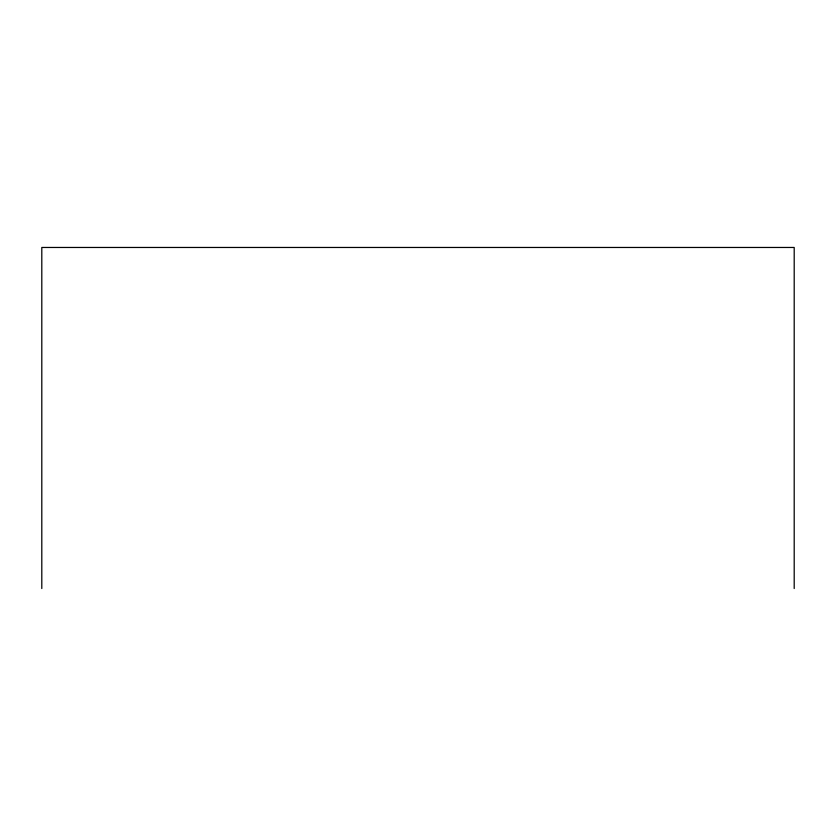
<?xml version="1.0" encoding="UTF-8"?>
<svg xmlns="http://www.w3.org/2000/svg" width="836" height="836" viewBox="0 0 836 836"><rect width="100%" height="100%" fill="white"/><g stroke="black" fill="none" stroke-linecap="round" stroke-linejoin="round"><path stroke-width="1.25" d="M794.2 588.534L794.2 247.466L41.8 247.466L41.8 588.534"/></g></svg>
